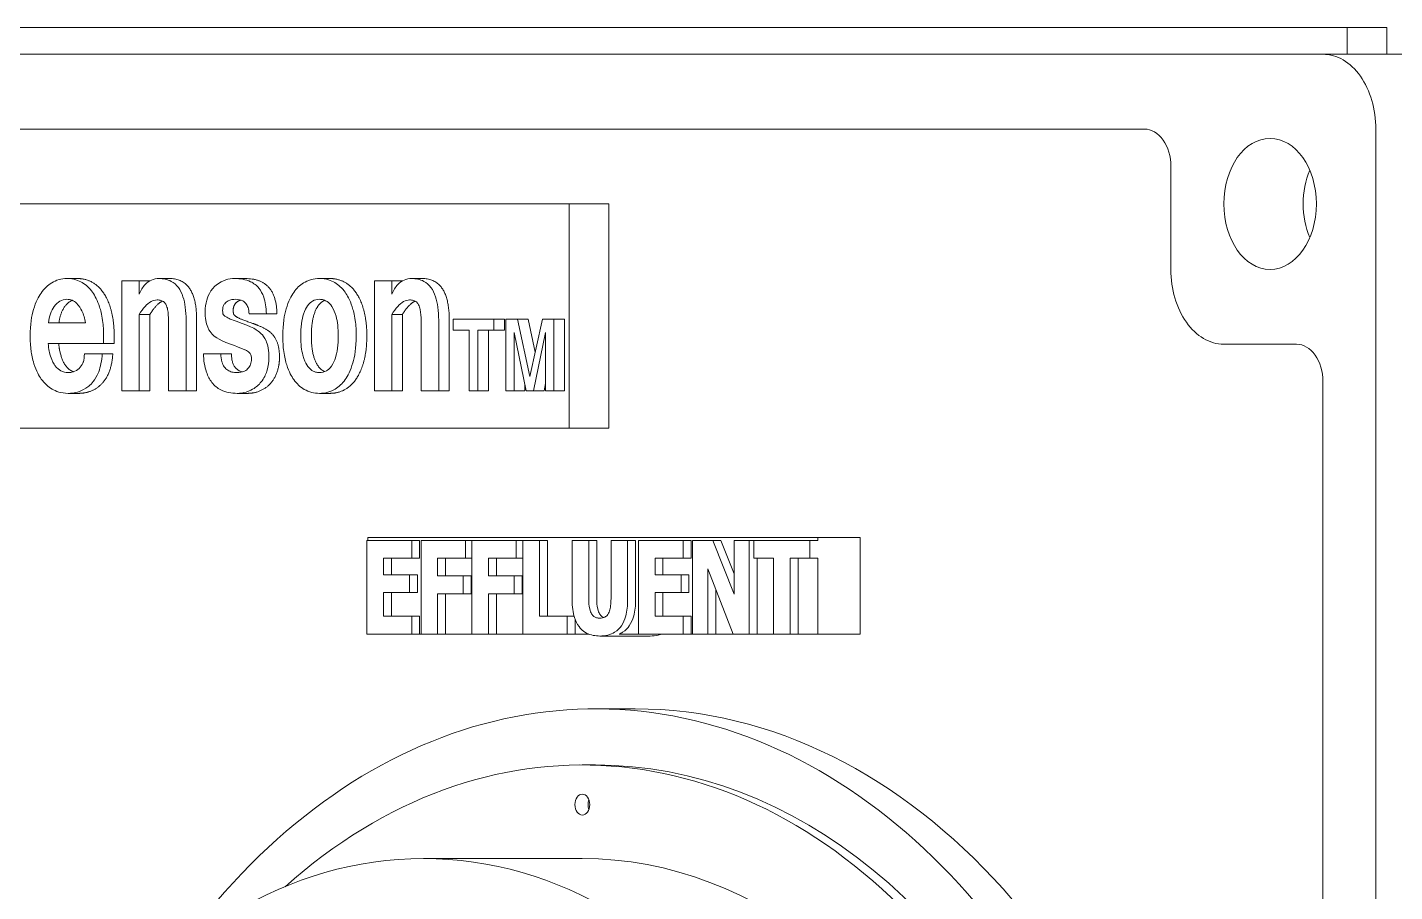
# Model space of a CAD drawing. Header units: inches. Extents: x 20 to 536, y 8 to 344.
# Drawn here: x 235.639 to 240.208, y 128.647 to 131.535 of the extents above; entities that cross this region are included whole.
import ezdxf

# ---------------------------------------------------------------- set-up
doc = ezdxf.new("R2010")
doc.units = ezdxf.units.IN
doc.header["$LTSCALE"] = 16
doc.header["$MEASUREMENT"] = 0
doc.layers.add('Visible (ANSI)', color=7, linetype='Continuous', lineweight=50)

msp = doc.modelspace()

# ---------------------------------------------------------------- linework, layer by layer
at = {"layer": 'Visible (ANSI)', "linetype": 'Continuous', "lineweight": 18}
for p, q in [((240.049505, 131.53516), (230.998538, 131.53516)), ((240.049505, 131.44516), (240.049505, 131.53516)), ((240.049505, 131.53516), (240.182088, 131.53516)), ((240.182088, 131.53516), (240.182088, 131.44516)), ((230.422246, 131.44516), (239.968188, 131.44516)), ((240.233353, 131.44516), (239.968188, 131.44516)), ((231.018868, 131.195125), (239.371566, 131.195125)), ((240.144965, 131.19516), (240.144965, 123.69516)), ((239.459955, 131.070125), (239.459955, 130.72641)), ((232.941314, 130.945125), (237.44912, 130.945125)), ((237.44912, 130.945125), (237.44912, 130.195125)), ((237.581702, 130.945125), (237.44912, 130.945125)), ((237.581702, 130.945125), (237.581702, 130.195125)), ((235.806657, 130.695631), (235.771302, 130.695631)), ((236.013054, 130.687534), (235.954725, 130.687534)), ((235.954725, 130.687534), (235.954725, 130.320125)), ((236.013054, 130.643506), (236.013054, 130.687534)), ((236.047649, 130.687534), (236.013054, 130.687534)), ((236.114253, 130.695631), (236.078898, 130.695631)), ((236.367456, 130.695631), (236.332101, 130.695631)), ((236.650719, 130.695631), (236.615364, 130.695631)), ((236.857116, 130.687534), (236.798787, 130.687534)), ((236.798787, 130.687534), (236.798787, 130.320125)), ((236.891711, 130.687534), (236.857116, 130.687534)), ((236.857116, 130.643506), (236.857116, 130.687534)), ((236.958315, 130.695631), (236.92296, 130.695631)), ((236.013054, 130.320125), (236.013054, 130.575692)), ((236.048409, 130.575692), (236.013054, 130.575692)), ((236.048409, 130.575692), (236.048409, 130.320125)), ((236.380053, 130.578223), (236.437666, 130.578223)), ((236.473021, 130.578223), (236.437666, 130.578223)), ((236.892471, 130.575692), (236.857116, 130.575692)), ((236.857116, 130.320125), (236.857116, 130.575692)), ((236.892471, 130.575692), (236.892471, 130.320125)), ((235.833209, 130.547858), (235.709394, 130.547858)), ((236.110746, 130.554437), (236.110746, 130.320125)), ((236.169433, 130.320125), (236.169433, 130.556967)), ((236.204789, 130.556967), (236.204789, 130.320125)), ((236.954808, 130.554437), (236.954808, 130.320125)), ((237.013495, 130.320125), (237.013495, 130.556967)), ((237.048851, 130.556967), (237.048851, 130.320125)), ((237.198192, 130.560125), (237.061981, 130.560125)), ((237.061981, 130.560125), (237.061981, 130.523202)), ((237.233548, 130.560125), (237.198192, 130.560125)), ((237.198192, 130.523202), (237.198192, 130.560125)), ((237.233548, 130.560125), (237.233548, 130.523202)), ((237.276695, 130.560125), (237.238219, 130.560125)), ((237.238219, 130.560125), (237.238219, 130.320125)), ((237.31205, 130.560125), (237.276695, 130.560125)), ((237.31809, 130.368223), (237.276695, 130.560125)), ((237.31205, 130.560125), (237.335914, 130.449498)), ((237.360173, 130.560125), (237.31809, 130.368223)), ((237.398477, 130.560125), (237.360173, 130.560125)), ((237.433833, 130.560125), (237.398477, 130.560125)), ((237.398477, 130.320125), (237.398477, 130.560125)), ((237.433833, 130.560125), (237.433833, 130.320125)), ((235.894043, 130.478526), (235.894043, 130.503324)), ((235.929399, 130.503324), (235.929399, 130.478526)), ((237.061981, 130.523202), (237.115573, 130.523202)), ((237.115573, 130.523202), (237.115573, 130.320125)), ((237.144258, 130.523202), (237.198192, 130.523202)), ((237.144258, 130.320125), (237.144258, 130.523202)), ((237.179613, 130.523202), (237.179613, 130.320125)), ((237.233548, 130.523202), (237.198192, 130.523202)), ((237.265702, 130.515915), (237.305895, 130.320125)), ((237.265702, 130.320125), (237.265702, 130.515915)), ((237.330458, 130.320125), (237.370823, 130.515915)), ((237.370823, 130.515915), (237.370823, 130.320125)), ((235.708678, 130.478526), (235.894043, 130.478526)), ((235.889391, 130.444619), (235.829631, 130.444619)), ((235.924747, 130.444619), (235.889391, 130.444619)), ((235.929399, 130.478526), (235.894043, 130.478526)), ((236.285581, 130.444619), (236.227252, 130.444619)), ((236.320936, 130.444619), (236.285581, 130.444619)), ((239.636732, 130.47641), (239.879775, 130.47641)), ((237.301057, 130.343693), (237.301057, 130.320125)), ((237.370823, 130.344425), (237.365813, 130.320125)), ((239.968163, 130.35141), (239.968163, 124.53891)), ((235.810951, 130.312028), (235.775596, 130.312028)), ((235.954725, 130.320125), (236.013054, 130.320125)), ((236.048409, 130.320125), (236.013054, 130.320125)), ((236.110746, 130.320125), (236.169433, 130.320125)), ((236.204789, 130.320125), (236.169433, 130.320125)), ((236.375329, 130.312028), (236.339974, 130.312028)), ((236.650719, 130.312028), (236.615364, 130.312028)), ((236.798787, 130.320125), (236.857116, 130.320125)), ((236.892471, 130.320125), (236.857116, 130.320125)), ((236.954808, 130.320125), (237.013495, 130.320125)), ((237.048851, 130.320125), (237.013495, 130.320125)), ((237.115573, 130.320125), (237.144258, 130.320125)), ((237.179613, 130.320125), (237.144258, 130.320125)), ((237.238219, 130.320125), (237.265702, 130.320125)), ((237.301057, 130.320125), (237.265702, 130.320125)), ((237.305895, 130.320125), (237.330458, 130.320125)), ((237.365813, 130.320125), (237.330458, 130.320125)), ((237.370823, 130.320125), (237.398477, 130.320125)), ((237.433833, 130.320125), (237.398477, 130.320125)), ((237.44912, 130.195125), (233.692847, 130.195125)), ((237.581702, 130.195125), (237.44912, 130.195125)), ((236.923367, 129.820625), (236.773785, 129.820625)), ((236.773785, 129.820625), (236.773785, 129.507625)), ((236.777344, 129.830125), (238.279946, 129.830125)), ((236.777344, 129.820625), (236.777344, 129.830125)), ((236.949883, 129.820625), (236.923367, 129.820625)), ((236.923367, 129.761018), (236.923367, 129.820625)), ((236.949883, 129.761018), (236.949883, 129.820625)), ((237.10264, 129.820625), (236.954493, 129.820625)), ((236.954493, 129.820625), (236.954493, 129.507625)), ((237.124798, 129.820625), (237.10264, 129.820625)), ((237.10264, 129.761018), (237.10264, 129.820625)), ((237.272946, 129.820625), (237.124798, 129.820625)), ((237.124798, 129.820625), (237.124798, 129.507625)), ((237.295104, 129.820625), (237.272946, 129.820625)), ((237.272946, 129.761018), (237.272946, 129.820625)), ((237.350704, 129.820625), (237.295104, 129.820625)), ((237.295104, 129.820625), (237.295104, 129.507625)), ((237.37722, 129.820625), (237.350704, 129.820625)), ((237.350704, 129.567232), (237.350704, 129.820625)), ((237.37722, 129.567232), (237.37722, 129.820625)), ((237.51509, 129.820625), (237.45949, 129.820625)), ((237.45949, 129.820625), (237.45949, 129.620752)), ((237.541607, 129.820625), (237.51509, 129.820625)), ((237.51509, 129.625317), (237.51509, 129.820625)), ((237.541607, 129.625317), (237.541607, 129.820625)), ((237.644944, 129.820625), (237.589343, 129.820625)), ((237.589343, 129.820625), (237.589343, 129.625317)), ((237.644944, 129.621005), (237.644944, 129.820625)), ((237.67146, 129.820625), (237.644944, 129.820625)), ((237.67146, 129.621005), (237.67146, 129.820625)), ((237.830674, 129.820625), (237.681091, 129.820625)), ((237.681091, 129.820625), (237.681091, 129.507625)), ((237.85719, 129.820625), (237.830674, 129.820625)), ((237.830674, 129.761018), (237.830674, 129.820625)), ((237.85719, 129.761018), (237.85719, 129.820625)), ((237.929954, 129.820625), (237.861799, 129.820625)), ((237.861799, 129.820625), (237.861799, 129.507625)), ((237.956471, 129.820625), (237.929954, 129.820625)), ((238.00062, 129.641297), (237.929954, 129.820625)), ((238.00062, 129.708588), (237.956471, 129.820625)), ((238.051378, 129.820625), (238.00062, 129.820625)), ((238.00062, 129.820625), (238.00062, 129.641297)), ((238.0669, 129.820625), (238.051378, 129.820625)), ((238.051378, 129.507625), (238.051378, 129.820625)), ((238.253429, 129.820625), (238.0669, 129.820625)), ((238.0669, 129.820625), (238.0669, 129.761018)), ((238.279946, 129.820625), (238.253429, 129.820625)), ((238.253429, 129.761018), (238.253429, 129.820625)), ((238.279946, 129.830125), (238.279946, 129.820625)), ((238.421367, 129.830125), (238.279946, 129.830125)), ((238.421367, 129.830125), (238.421367, 129.820625)), ((238.421367, 129.820625), (238.421367, 129.507625)), ((236.829026, 129.705977), (236.829026, 129.761018)), ((236.829026, 129.761018), (236.923367, 129.761018)), ((236.855543, 129.705977), (236.855543, 129.761018)), ((236.949883, 129.761018), (236.923367, 129.761018)), ((237.009734, 129.701919), (237.009734, 129.761018)), ((237.009734, 129.761018), (237.10264, 129.761018)), ((237.036251, 129.701919), (237.036251, 129.761018)), ((237.124798, 129.761018), (237.10264, 129.761018)), ((237.18004, 129.761018), (237.272946, 129.761018)), ((237.18004, 129.701919), (237.18004, 129.761018)), ((237.206556, 129.701919), (237.206556, 129.761018)), ((237.295104, 129.761018), (237.272946, 129.761018)), ((237.736333, 129.705977), (237.736333, 129.761018)), ((237.736333, 129.761018), (237.830674, 129.761018)), ((237.762849, 129.705977), (237.762849, 129.761018)), ((237.85719, 129.761018), (237.830674, 129.761018)), ((238.0669, 129.761018), (238.132364, 129.761018)), ((238.077894, 129.507625), (238.077894, 129.761018)), ((238.132364, 129.761018), (238.132364, 129.507625)), ((238.187964, 129.507625), (238.187964, 129.761018)), ((238.187964, 129.761018), (238.253429, 129.761018)), ((238.214481, 129.507625), (238.214481, 129.761018)), ((238.279946, 129.761018), (238.253429, 129.761018)), ((238.279946, 129.761018), (238.279946, 129.507625)), ((236.916013, 129.705977), (236.829026, 129.705977)), ((236.94253, 129.705977), (236.916013, 129.705977)), ((236.916013, 129.64637), (236.916013, 129.705977)), ((236.94253, 129.64637), (236.94253, 129.705977)), ((237.82332, 129.705977), (237.736333, 129.705977)), ((237.849837, 129.705977), (237.82332, 129.705977)), ((237.82332, 129.64637), (237.82332, 129.705977)), ((237.849837, 129.64637), (237.849837, 129.705977)), ((237.912557, 129.507625), (237.912557, 129.725762)), ((237.912557, 129.725762), (237.99793, 129.507625)), ((237.095287, 129.701919), (237.009734, 129.701919)), ((237.095287, 129.642312), (237.095287, 129.701919)), ((237.121803, 129.701919), (237.095287, 129.701919)), ((237.121803, 129.642312), (237.121803, 129.701919)), ((237.265592, 129.701919), (237.18004, 129.701919)), ((237.265592, 129.642312), (237.265592, 129.701919)), ((237.292109, 129.701919), (237.265592, 129.701919)), ((237.292109, 129.642312), (237.292109, 129.701919)), ((237.939073, 129.507625), (237.939073, 129.658009)), ((236.829026, 129.567232), (236.829026, 129.64637)), ((236.829026, 129.64637), (236.916013, 129.64637)), ((236.855543, 129.567232), (236.855543, 129.64637)), ((236.94253, 129.64637), (236.916013, 129.64637)), ((237.009734, 129.507625), (237.009734, 129.642312)), ((237.009734, 129.642312), (237.095287, 129.642312)), ((237.036251, 129.507625), (237.036251, 129.642312)), ((237.121803, 129.642312), (237.095287, 129.642312)), ((237.18004, 129.507625), (237.18004, 129.642312)), ((237.18004, 129.642312), (237.265592, 129.642312)), ((237.206556, 129.507625), (237.206556, 129.642312)), ((237.292109, 129.642312), (237.265592, 129.642312)), ((237.736333, 129.64637), (237.82332, 129.64637)), ((237.736333, 129.567232), (237.736333, 129.64637)), ((237.762849, 129.567232), (237.762849, 129.64637)), ((237.849837, 129.64637), (237.82332, 129.64637)), ((236.923367, 129.567232), (236.829026, 129.567232)), ((236.923367, 129.507625), (236.923367, 129.567232)), ((236.949883, 129.567232), (236.923367, 129.567232)), ((236.949883, 129.507625), (236.949883, 129.567232)), ((237.442713, 129.567232), (237.350704, 129.567232)), ((237.465989, 129.567232), (237.442713, 129.567232)), ((237.442713, 129.507625), (237.442713, 129.567232)), ((237.830674, 129.567232), (237.736333, 129.567232)), ((237.85719, 129.567232), (237.830674, 129.567232)), ((237.830674, 129.507625), (237.830674, 129.567232)), ((237.85719, 129.507625), (237.85719, 129.567232)), ((237.469229, 129.507625), (237.469229, 129.557344)), ((236.773785, 129.507625), (236.923367, 129.507625)), ((236.949883, 129.507625), (236.923367, 129.507625)), ((236.954493, 129.507625), (236.949883, 129.507625)), ((236.954493, 129.507625), (237.009734, 129.507625)), ((237.036251, 129.507625), (237.009734, 129.507625)), ((237.124798, 129.507625), (237.036251, 129.507625)), ((237.124798, 129.507625), (237.18004, 129.507625)), ((237.206556, 129.507625), (237.18004, 129.507625)), ((237.295104, 129.507625), (237.206556, 129.507625)), ((237.295104, 129.507625), (237.442713, 129.507625)), ((237.469229, 129.507625), (237.442713, 129.507625)), ((237.51511, 129.507625), (237.469229, 129.507625)), ((237.720155, 129.501031), (237.552217, 129.501031)), ((237.681091, 129.507625), (237.616262, 129.507625)), ((237.681091, 129.507625), (237.830674, 129.507625)), ((237.85719, 129.507625), (237.830674, 129.507625)), ((237.861799, 129.507625), (237.85719, 129.507625)), ((237.861799, 129.507625), (237.912557, 129.507625)), ((237.939073, 129.507625), (237.912557, 129.507625)), ((237.99793, 129.507625), (237.939073, 129.507625)), ((237.99793, 129.507625), (238.051378, 129.507625)), ((238.077894, 129.507625), (238.051378, 129.507625)), ((238.132364, 129.507625), (238.077894, 129.507625)), ((238.132364, 129.507625), (238.187964, 129.507625)), ((238.214481, 129.507625), (238.187964, 129.507625)), ((238.279946, 129.507625), (238.214481, 129.507625)), ((238.288784, 129.507625), (238.279946, 129.507625)), ((238.421367, 129.507625), (238.288784, 129.507625)), ((237.670066, 129.257625), (237.537483, 129.257625)), ((237.537483, 129.070125), (237.493289, 129.070125)), ((237.493289, 128.757625), (236.962959, 128.757625))]:
    msp.add_line(p, q, dxfattribs=at)
for centre, major_axis, start_param, end_param in [((239.968188, 131.19516), (0, 0.25), 4.71238898, 6.28318531), ((239.371566, 131.070125), (0, 0.125), 4.71238898, 6.28318531), ((240.056576, 130.94516), (0, -0.21875), 4.17128945, 5.25348851), ((239.636732, 130.72641), (0, -0.25), 4.71238898, 6.28318531), ((239.879775, 130.35141), (0, 0.125), 4.71238898, 6.28318531), ((237.537483, 126.445125), (0, 2.8125), 3.61752935, 7.06578924), ((237.493289, 126.445125), (0, 2.625), 3.14905726, 6.8473643), ((237.670066, 126.445125), (0, 2.8125), 3.61752935, 6.28318531), ((237.537483, 126.445125), (0, 2.625), 3.14159265, 6.28318531), ((237.537483, 128.937522), (0, -0.035), 4.24524287, 5.17953509), ((237.493289, 126.445125), (0, 2.3125), 3.14159265, 6.28318531)]:
    msp.add_ellipse(centre, major_axis=major_axis, ratio=0.70710678, start_param=start_param, end_param=end_param, dxfattribs=at)
for centre, major_axis in [((239.791411, 130.94516), (0, 0.21875)), ((237.493289, 128.937522), (0, -0.035)), ((236.962959, 126.445125), (0, 2.3125))]:
    msp.add_ellipse(centre, major_axis=major_axis, ratio=0.70710678, dxfattribs=at)
for points, degree, knots in [([(235.771302, 130.695631), (235.762459, 130.695631), (235.753665, 130.694519), (235.735568, 130.689449), (235.727597, 130.685647), (235.707228, 130.673247), (235.6952, 130.661934), (235.676524, 130.635265), (235.66711, 130.61802), (235.653558, 130.570795), (235.64856, 130.542464), (235.64856, 130.50383)], 3, [-1.49193162, -1.49193162, -1.49193162, -1.49193162, -1.29030138, -1.29030138, -1.0712515, -1.0712515, -0.64119148, -0.64119148, -0.29439022, -0.29439022, 0, 0, 0, 0]), ([(235.894043, 130.503324), (235.894043, 130.5208), (235.893028, 130.538329), (235.887789, 130.575877), (235.883714, 130.590766), (235.873567, 130.622516), (235.865066, 130.638208), (235.846958, 130.663847), (235.835312, 130.674594), (235.810735, 130.688884), (235.794239, 130.695631), (235.771302, 130.695631)], 3, [-0.953742878, -0.953742878, -0.953742878, -0.953742878, -0.864238922, -0.864238922, -0.757751945, -0.757751945, -0.52950742, -0.52950742, -0.247180323, -0.247180323, 0, 0, 0, 0]), ([(236.078898, 130.695631), (236.070389, 130.695631), (236.06191, 130.694171), (236.046204, 130.687349), (236.039229, 130.682395), (236.024752, 130.666968), (236.018254, 130.655923), (236.013054, 130.643506)], 3, [-0.286997863, -0.286997863, -0.286997863, -0.286997863, -0.195305384, -0.195305384, -0.109970073, -0.109970073, 0, 0, 0, 0]), ([(236.169433, 130.556967), (236.169433, 130.571288), (236.168709, 130.585902), (236.165228, 130.612035), (236.162746, 130.623942), (236.155213, 130.646445), (236.150187, 130.656705), (236.136827, 130.67463), (236.128803, 130.681427), (236.106996, 130.693201), (236.092738, 130.695631), (236.078898, 130.695631)], 3, [-0.549838036, -0.549838036, -0.549838036, -0.549838036, -0.440760651, -0.440760651, -0.347374274, -0.347374274, -0.251258835, -0.251258835, -0.149149172, -0.149149172, 0, 0, 0, 0]), ([(236.332101, 130.695631), (236.322029, 130.695631), (236.311959, 130.694298), (236.290898, 130.687615), (236.282239, 130.682467), (236.269556, 130.673553), (236.260595, 130.665998), (236.245341, 130.64341), (236.241103, 130.632503), (236.234956, 130.611618), (236.233335, 130.598657), (236.233335, 130.585308)], 3, [-0.380184833, -0.380184833, -0.380184833, -0.380184833, -0.319898495, -0.319898495, -0.251008997, -0.251008997, -0.172372504, -0.172372504, -0.101722902, -0.101722902, 0, 0, 0, 0]), ([(236.437666, 130.578223), (236.437483, 130.588249), (236.436733, 130.598321), (236.433798, 130.616938), (236.431765, 130.625512), (236.424969, 130.644957), (236.419642, 130.65481), (236.404828, 130.673069), (236.395309, 130.680088), (236.368493, 130.693081), (236.349702, 130.695631), (236.332101, 130.695631)], 3, [-0.545887419, -0.545887419, -0.545887419, -0.545887419, -0.469637173, -0.469637173, -0.400904814, -0.400904814, -0.30477701, -0.30477701, -0.189676686, -0.189676686, 0, 0, 0, 0]), ([(236.615364, 130.695631), (236.605964, 130.695631), (236.596589, 130.694505), (236.577051, 130.689156), (236.568623, 130.685058), (236.549653, 130.673499), (236.538684, 130.663096), (236.520936, 130.637587), (236.511502, 130.620059), (236.498008, 130.573307), (236.492622, 130.544597), (236.492622, 130.50383)], 3, [-1.56801299, -1.56801299, -1.56801299, -1.56801299, -1.35973826, -1.35973826, -1.12707481, -1.12707481, -0.69333235, -0.69333235, -0.31064426, -0.31064426, 0, 0, 0, 0]), ([(236.738105, 130.50383), (236.738105, 130.521268), (236.737095, 130.538774), (236.731887, 130.575945), (236.727863, 130.590692), (236.716752, 130.625262), (236.707483, 130.640536), (236.69102, 130.663847), (236.679374, 130.674594), (236.654797, 130.688884), (236.638301, 130.695631), (236.615364, 130.695631)], 3, [-0.854658685, -0.854658685, -0.854658685, -0.854658685, -0.788718433, -0.788718433, -0.711388555, -0.711388555, -0.52950742, -0.52950742, -0.247180323, -0.247180323, 0, 0, 0, 0]), ([(236.92296, 130.695631), (236.914451, 130.695631), (236.905972, 130.694171), (236.890266, 130.687349), (236.883291, 130.682395), (236.868814, 130.666968), (236.862316, 130.655923), (236.857116, 130.643506)], 3, [-0.286997863, -0.286997863, -0.286997863, -0.286997863, -0.195305384, -0.195305384, -0.109970073, -0.109970073, 0, 0, 0, 0]), ([(237.013495, 130.556967), (237.013495, 130.571288), (237.012771, 130.585902), (237.00929, 130.612035), (237.006808, 130.623942), (236.999276, 130.646445), (236.994249, 130.656705), (236.980889, 130.67463), (236.972865, 130.681427), (236.951058, 130.693201), (236.9368, 130.695631), (236.92296, 130.695631)], 3, [-0.549838036, -0.549838036, -0.549838036, -0.549838036, -0.440760651, -0.440760651, -0.347374274, -0.347374274, -0.251258835, -0.251258835, -0.149149172, -0.149149172, 0, 0, 0, 0]), ([(235.709394, 130.547858), (235.710693, 130.558424), (235.712934, 130.568646), (235.719687, 130.587317), (235.723949, 130.595429), (235.734874, 130.610303), (235.741009, 130.616009), (235.755215, 130.624355), (235.763149, 130.626299), (235.771302, 130.626299)], 3, [-0.311667492, -0.311667492, -0.311667492, -0.311667492, -0.237050543, -0.237050543, -0.16576507, -0.16576507, -0.087852602, -0.087852602, 0, 0, 0, 0]), ([(235.788955, 130.622873), (235.776294, 130.617664), (235.749043, 130.582777), (235.744749, 130.547858)], 2, [0.39681298, 0.39681298, 0.39681298, 1, 2, 2, 2]), ([(235.771302, 130.626299), (235.777106, 130.626299), (235.782856, 130.625321), (235.793778, 130.620944), (235.798769, 130.617733), (235.812023, 130.60545), (235.817981, 130.595053), (235.827315, 130.575734), (235.831085, 130.562233), (235.833209, 130.547858)], 3, [-0.251457438, -0.251457438, -0.251457438, -0.251457438, -0.21404187, -0.21404187, -0.178283825, -0.178283825, -0.111899249, -0.111899249, 0, 0, 0, 0]), ([(236.013054, 130.575692), (236.018982, 130.585388), (236.02558, 130.59473), (236.038774, 130.609154), (236.045364, 130.614862), (236.058886, 130.622309), (236.065557, 130.624275), (236.072456, 130.624275)], 3, [-0.254147783, -0.254147783, -0.254147783, -0.254147783, -0.156374809, -0.156374809, -0.074354364, -0.074354364, 0, 0, 0, 0]), ([(236.072456, 130.624275), (236.07683, 130.624275), (236.081334, 130.62377), (236.089261, 130.621203), (236.092828, 130.619347), (236.099072, 130.613784), (236.101131, 130.610732), (236.105034, 130.603384), (236.106689, 130.597614), (236.110026, 130.580875), (236.110746, 130.567546), (236.110746, 130.554437)], 3, [-0.243715019, -0.243715019, -0.243715019, -0.243715019, -0.209104446, -0.209104446, -0.179401679, -0.179401679, -0.150757457, -0.150757457, -0.099891353, -0.099891353, 0, 0, 0, 0]), ([(236.291664, 130.590368), (236.291664, 130.592529), (236.291813, 130.594676), (236.292455, 130.598814), (236.292928, 130.600765), (236.294764, 130.606133), (236.296471, 130.609133), (236.301697, 130.615692), (236.305689, 130.618672), (236.317667, 130.624998), (236.326808, 130.626299), (236.335322, 130.626299)], 3, [-0.199332402, -0.199332402, -0.199332402, -0.199332402, -0.182867861, -0.182867861, -0.167049192, -0.167049192, -0.137423155, -0.137423155, -0.091748754, -0.091748754, 0, 0, 0, 0]), ([(236.352514, 130.623841), (236.344666, 130.621437), (236.32702, 130.607069), (236.32702, 130.590368)], 2, [0.50568779, 0.50568779, 0.50568779, 1, 2, 2, 2]), ([(236.335322, 130.626299), (236.343885, 130.626299), (236.3523, 130.624847), (236.363223, 130.618708), (236.366696, 130.615871), (236.372587, 130.608387), (236.374852, 130.604029), (236.378702, 130.592548), (236.379732, 130.585396), (236.380053, 130.578223)], 3, [-0.223385569, -0.223385569, -0.223385569, -0.223385569, -0.140059831, -0.140059831, -0.096765916, -0.096765916, -0.05477189, -0.05477189, 0, 0, 0, 0]), ([(236.55274, 130.50383), (236.55274, 130.517313), (236.553364, 130.531292), (236.556878, 130.558278), (236.559471, 130.568458), (236.566214, 130.589613), (236.571039, 130.598168), (236.581332, 130.61275), (236.587337, 130.617407), (236.599547, 130.624498), (236.60738, 130.626299), (236.615364, 130.626299)], 3, [-0.22807944, -0.22807944, -0.22807944, -0.22807944, -0.205294754, -0.205294754, -0.181748055, -0.181748055, -0.142221383, -0.142221383, -0.086038211, -0.086038211, 0, 0, 0, 0]), ([(236.632922, 130.622883), (236.629071, 130.621292), (236.614219, 130.611623), (236.5974, 130.581259), (236.588096, 130.535712), (236.588096, 130.50383)], 2, [0.68237745, 0.68237745, 0.68237745, 1, 2, 3, 4, 4, 4]), ([(236.615364, 130.626299), (236.619765, 130.626299), (236.624139, 130.625723), (236.633846, 130.622874), (236.637849, 130.620609), (236.646637, 130.614963), (236.651994, 130.609353), (236.66275, 130.592914), (236.667179, 130.581574), (236.675548, 130.550796), (236.677987, 130.529577), (236.677987, 130.50383)], 3, [-0.485256347, -0.485256347, -0.485256347, -0.485256347, -0.453784115, -0.453784115, -0.414355835, -0.414355835, -0.320828378, -0.320828378, -0.196193606, -0.196193606, 0, 0, 0, 0]), ([(236.857116, 130.575692), (236.863044, 130.585388), (236.869642, 130.59473), (236.882837, 130.609154), (236.889427, 130.614862), (236.902948, 130.622309), (236.909619, 130.624275), (236.916519, 130.624275)], 3, [-0.254147783, -0.254147783, -0.254147783, -0.254147783, -0.156374809, -0.156374809, -0.074354364, -0.074354364, 0, 0, 0, 0]), ([(236.916519, 130.624275), (236.920892, 130.624275), (236.925397, 130.62377), (236.933323, 130.621203), (236.93689, 130.619347), (236.943135, 130.613784), (236.945193, 130.610732), (236.949097, 130.603384), (236.950751, 130.597614), (236.954088, 130.580875), (236.954808, 130.567546), (236.954808, 130.554437)], 3, [-0.243715019, -0.243715019, -0.243715019, -0.243715019, -0.209104446, -0.209104446, -0.179401679, -0.179401679, -0.150757457, -0.150757457, -0.099891353, -0.099891353, 0, 0, 0, 0]), ([(236.233335, 130.585308), (236.233335, 130.575486), (236.233915, 130.565402), (236.236639, 130.548707), (236.238528, 130.540722), (236.246788, 130.521012), (236.252737, 130.514032), (236.2623, 130.50395), (236.272834, 130.492707), (236.317787, 130.476502)], 3, [-1.28758631, -1.28758631, -1.28758631, -1.28758631, -1.00763885, -1.00763885, -0.79953504, -0.79953504, -0.49991727, -0.49991727, 0, 0, 0, 0]), ([(236.356435, 130.545834), (236.331529, 130.554287), (236.318408, 130.559535), (236.302981, 130.567152), (236.299303, 130.569627), (236.295688, 130.573059), (236.294575, 130.57429), (236.293341, 130.57636), (236.292975, 130.577132), (236.291644, 130.581835), (236.291664, 130.586204), (236.291664, 130.590368)], 3, [-0.131420243, -0.131420243, -0.131420243, -0.131420243, -0.085737183, -0.085737183, -0.052375851, -0.052375851, -0.038599816, -0.038599816, -0.031728135, -0.031728135, 0, 0, 0, 0]), ([(236.446254, 130.431967), (236.446254, 130.442265), (236.445576, 130.452698), (236.441877, 130.474065), (236.43906, 130.482056), (236.431367, 130.499639), (236.425056, 130.506855), (236.41558, 130.51649), (236.402734, 130.530071), (236.356435, 130.545834)], 3, [-1.26579165, -1.26579165, -1.26579165, -1.26579165, -1.09964579, -1.09964579, -0.91097669, -0.91097669, -0.51319308, -0.51319308, 0, 0, 0, 0]), ([(235.64856, 130.50383), (235.64856, 130.487066), (235.649487, 130.470175), (235.653219, 130.442833), (235.655884, 130.427716), (235.669034, 130.385969), (235.678523, 130.370018), (235.696143, 130.34514), (235.708278, 130.333943), (235.733633, 130.319262), (235.750985, 130.312028), (235.775596, 130.312028)], 3, [-1.15207317, -1.15207317, -1.15207317, -1.15207317, -0.93289171, -0.93289171, -0.78803686, -0.78803686, -0.5752915, -0.5752915, -0.26521632, -0.26521632, 0, 0, 0, 0]), ([(236.492622, 130.50383), (236.492622, 130.486408), (236.493584, 130.468843), (236.498443, 130.433325), (236.502039, 130.419052), (236.513225, 130.383673), (236.522155, 130.368253), (236.539414, 130.343832), (236.551095, 130.333054), (236.580483, 130.315985), (236.597747, 130.312028), (236.615364, 130.312028)], 3, [-0.559807611, -0.559807611, -0.559807611, -0.559807611, -0.508752242, -0.508752242, -0.453813618, -0.453813618, -0.343491309, -0.343491309, -0.189844967, -0.189844967, 0, 0, 0, 0]), ([(236.615364, 130.38136), (236.61078, 130.38136), (236.606193, 130.381925), (236.596322, 130.384814), (236.592344, 130.387095), (236.58315, 130.393266), (236.577514, 130.399448), (236.568342, 130.413832), (236.563392, 130.423707), (236.555457, 130.455527), (236.55274, 130.475664), (236.55274, 130.50383)], 3, [-0.87203894, -0.87203894, -0.87203894, -0.87203894, -0.787716776, -0.787716776, -0.686621698, -0.686621698, -0.437031514, -0.437031514, -0.214626715, -0.214626715, 0, 0, 0, 0]), ([(236.588096, 130.50383), (236.588096, 130.471947), (236.5974, 130.425389), (236.614219, 130.396036), (236.628944, 130.386295), (236.632922, 130.384679)], 2, [0, 0, 0, 1, 2, 3, 3.32744677, 3.32744677, 3.32744677]), ([(236.615364, 130.312028), (236.624587, 130.312028), (236.633777, 130.313141), (236.653247, 130.318452), (236.661608, 130.322564), (236.68047, 130.333924), (236.691603, 130.344471), (236.709572, 130.370241), (236.719171, 130.387937), (236.732758, 130.434996), (236.738105, 130.463629), (236.738105, 130.50383)], 3, [-1.52764829, -1.52764829, -1.52764829, -1.52764829, -1.33812293, -1.33812293, -1.12021306, -1.12021306, -0.68610543, -0.68610543, -0.3063334, -0.3063334, 0, 0, 0, 0]), ([(236.677987, 130.50383), (236.677987, 130.490265), (236.67731, 130.476338), (236.673534, 130.448455), (236.670687, 130.437912), (236.665806, 130.422694), (236.661809, 130.412499), (236.649499, 130.395054), (236.643559, 130.390354), (236.631191, 130.383164), (236.623353, 130.38136), (236.615364, 130.38136)], 3, [-0.322924908, -0.322924908, -0.322924908, -0.322924908, -0.268030343, -0.268030343, -0.208102325, -0.208102325, -0.144086963, -0.144086963, -0.086096364, -0.086096364, 0, 0, 0, 0]), ([(235.775596, 130.38136), (235.767097, 130.38136), (235.758674, 130.38312), (235.745564, 130.390323), (235.738676, 130.395252), (235.727515, 130.41045), (235.72171, 130.419732), (235.714416, 130.443626), (235.709789, 130.460205), (235.708678, 130.478526)], 3, [-1.96156648, -1.96156648, -1.96156648, -1.96156648, -1.05825772, -1.05825772, -0.46701751, -0.46701751, -0.14011971, -0.14011971, 0, 0, 0, 0]), ([(235.744034, 130.478526), (235.745107, 130.460814), (235.756558, 130.419822), (235.774451, 130.394012), (235.789261, 130.3857), (235.793064, 130.384338)], 2, [0, 0, 0, 1, 2, 3, 3.31392045, 3.31392045, 3.31392045]), ([(235.775596, 130.312028), (235.786008, 130.312028), (235.796362, 130.313367), (235.814573, 130.318612), (235.824406, 130.322424), (235.842593, 130.334301), (235.853165, 130.342685), (235.870838, 130.368037), (235.875497, 130.378849), (235.883908, 130.400339), (235.887548, 130.421453), (235.889391, 130.444619)], 3, [-0.510586724, -0.510586724, -0.510586724, -0.510586724, -0.395857325, -0.395857325, -0.305816844, -0.305816844, -0.233792858, -0.233792858, -0.177640706, -0.177640706, 0, 0, 0, 0]), ([(235.829631, 130.444619), (235.829282, 130.43378), (235.828241, 130.424354), (235.825904, 130.416487), (235.824155, 130.410717), (235.814945, 130.397751), (235.809321, 130.392639), (235.796634, 130.385165), (235.787185, 130.38136), (235.775596, 130.38136)], 3, [-1.35675121, -1.35675121, -1.35675121, -1.35675121, -0.38738366, -0.38738366, -0.25082013, -0.25082013, -0.12489258, -0.12489258, 0, 0, 0, 0]), ([(236.227252, 130.444619), (236.228168, 130.423395), (236.231148, 130.402002), (236.242127, 130.369762), (236.248054, 130.358224), (236.264241, 130.337358), (236.274343, 130.32937), (236.3025, 130.314929), (236.321701, 130.312028), (236.339974, 130.312028)], 3, [-0.594380343, -0.594380343, -0.594380343, -0.594380343, -0.432514362, -0.432514362, -0.322211878, -0.322211878, -0.196916309, -0.196916309, 0, 0, 0, 0]), ([(236.339616, 130.38136), (236.33392, 130.38136), (236.328091, 130.381902), (236.31773, 130.384519), (236.313003, 130.38638), (236.304279, 130.39196), (236.300333, 130.395605), (236.293578, 130.405165), (236.291015, 130.41078), (236.286671, 130.425746), (236.285687, 130.435251), (236.285581, 130.444619)], 3, [-0.287669746, -0.287669746, -0.287669746, -0.287669746, -0.226284129, -0.226284129, -0.174290962, -0.174290962, -0.123175282, -0.123175282, -0.071392159, -0.071392159, 0, 0, 0, 0]), ([(236.317787, 130.476502), (236.356234, 130.461894), (236.363362, 130.458758), (236.372835, 130.454207), (236.377515, 130.451417), (236.382515, 130.446583), (236.383936, 130.444945), (236.385642, 130.441947), (236.38642, 130.440277), (236.387722, 130.433918), (236.387925, 130.429966), (236.387925, 130.426401)], 3, [-0.257258169, -0.257258169, -0.257258169, -0.257258169, -0.188139614, -0.188139614, -0.088980101, -0.088980101, -0.05025383, -0.05025383, -0.027166149, -0.027166149, 0, 0, 0, 0]), ([(236.387925, 130.426401), (236.387925, 130.423389), (236.3877, 130.420407), (236.386737, 130.414605), (236.386024, 130.411858), (236.38318, 130.403968), (236.380454, 130.399488), (236.374958, 130.392872), (236.371157, 130.388933), (236.356627, 130.382399), (236.347742, 130.38136), (236.339616, 130.38136)], 3, [-0.374073525, -0.374073525, -0.374073525, -0.374073525, -0.320709979, -0.320709979, -0.268475703, -0.268475703, -0.163784914, -0.163784914, -0.087573633, -0.087573633, 0, 0, 0, 0]), ([(236.339974, 130.312028), (236.350193, 130.312028), (236.360414, 130.313307), (236.38166, 130.319627), (236.390455, 130.324454), (236.406738, 130.335171), (236.415889, 130.343606), (236.432627, 130.366934), (236.437466, 130.379737), (236.444338, 130.402987), (236.446254, 130.417213), (236.446254, 130.431967)], 3, [-0.343256409, -0.343256409, -0.343256409, -0.343256409, -0.303581547, -0.303581547, -0.258977781, -0.258977781, -0.192017911, -0.192017911, -0.112431426, -0.112431426, 0, 0, 0, 0]), ([(237.45949, 129.620752), (237.45949, 129.610246), (237.460065, 129.599647), (237.462721, 129.580114), (237.464636, 129.571111), (237.471051, 129.551317), (237.476018, 129.541381), (237.487133, 129.526652), (237.494965, 129.517887), (237.52169, 129.503607), (237.537215, 129.501031), (237.552217, 129.501031)], 3, [-0.821877976, -0.821877976, -0.821877976, -0.821877976, -0.654433498, -0.654433498, -0.504909579, -0.504909579, -0.307478412, -0.307478412, -0.16166829, -0.16166829, 0, 0, 0, 0]), ([(237.552217, 129.560638), (237.548507, 129.560638), (237.54473, 129.561061), (237.537963, 129.563103), (237.534905, 129.56456), (237.529096, 129.568988), (237.526502, 129.57194), (237.522387, 129.578984), (237.520085, 129.584053), (237.515827, 129.602394), (237.51509, 129.614322), (237.51509, 129.625317)], 3, [-0.357819749, -0.357819749, -0.357819749, -0.357819749, -0.281802872, -0.281802872, -0.21609433, -0.21609433, -0.146681317, -0.146681317, -0.083787292, -0.083787292, 0, 0, 0, 0]), ([(237.565448, 129.5629), (237.563073, 129.563817), (237.560766, 129.56506), (237.555613, 129.568988), (237.553018, 129.57194), (237.548903, 129.578984), (237.546602, 129.584053), (237.542344, 129.602394), (237.541607, 129.614322), (237.541607, 129.625317)], 3, [-0.266557701, -0.266557701, -0.266557701, -0.266557701, -0.21609433, -0.21609433, -0.146681317, -0.146681317, -0.083787292, -0.083787292, 0, 0, 0, 0]), ([(237.589343, 129.625317), (237.589343, 129.617747), (237.58901, 129.609879), (237.587327, 129.596399), (237.586145, 129.590297), (237.58255, 129.57963), (237.580479, 129.575731), (237.575418, 129.56897), (237.572222, 129.566283), (237.563503, 129.561601), (237.557769, 129.560638), (237.552217, 129.560638)], 3, [-0.217363441, -0.217363441, -0.217363441, -0.217363441, -0.17163752, -0.17163752, -0.134758966, -0.134758966, -0.100390194, -0.100390194, -0.059831536, -0.059831536, 0, 0, 0, 0]), ([(237.552217, 129.501031), (237.561178, 129.501031), (237.570285, 129.501918), (237.58677, 129.506114), (237.594335, 129.509117), (237.61169, 129.519948), (237.618741, 129.527875), (237.63031, 129.544735), (237.635171, 129.555711), (237.643243, 129.584743), (237.644944, 129.603008), (237.644944, 129.621005)], 3, [-0.433604472, -0.433604472, -0.433604472, -0.433604472, -0.370673963, -0.370673963, -0.316022801, -0.316022801, -0.237534002, -0.237534002, -0.137141706, -0.137141706, 0, 0, 0, 0]), ([(237.616262, 129.507625), (237.620257, 129.509234), (237.624179, 129.511194), (237.638206, 129.519948), (237.645258, 129.527875), (237.656826, 129.544735), (237.661687, 129.555711), (237.66976, 129.584743), (237.67146, 129.603008), (237.67146, 129.621005)], 3, [-0.345147629, -0.345147629, -0.345147629, -0.345147629, -0.316022801, -0.316022801, -0.237534002, -0.237534002, -0.137141706, -0.137141706, 0, 0, 0, 0]), ([(237.757683, 129.507625), (237.754182, 129.506215), (237.750624, 129.505075), (237.738223, 129.501918), (237.729116, 129.501031), (237.720155, 129.501031)], 3, [0.3451476286, 0.3451476286, 0.3451476286, 0.3451476286, 0.370673963, 0.370673963, 0.4336044716, 0.4336044716, 0.4336044716, 0.4336044716])]:
    msp.add_open_spline(points, degree=degree, knots=knots, dxfattribs=at)
for points in [[(235.806657, 130.695631), (235.834211, 130.695631), (235.880016, 130.669316), (235.912222, 130.618708), (235.929399, 130.547352), (235.929399, 130.503324)], [(236.114253, 130.695631), (236.204789, 130.695631), (236.204789, 130.556967)], [(236.367456, 130.695631), (236.470874, 130.695631), (236.473021, 130.578223)], [(236.650719, 130.695631), (236.678273, 130.695631), (236.724078, 130.669316), (236.756284, 130.618708), (236.773461, 130.547858), (236.773461, 130.50383)], [(236.958315, 130.695631), (237.048851, 130.695631), (237.048851, 130.556967)], [(236.090681, 130.620235), (236.069545, 130.610264), (236.048409, 130.575692)], [(236.934743, 130.620235), (236.913607, 130.610264), (236.892471, 130.575692)], [(236.32702, 130.590368), (236.32702, 130.581765), (236.329167, 130.574174), (236.339544, 130.566077), (236.364952, 130.554943), (236.39179, 130.545834)], [(236.39179, 130.545834), (236.411114, 130.539255), (236.445467, 130.522555), (236.469801, 130.496745), (236.48161, 130.458283), (236.48161, 130.431967)], [(236.773461, 130.50383), (236.773461, 130.459295), (236.755926, 130.388445), (236.72372, 130.337838), (236.677915, 130.312028), (236.650719, 130.312028)], [(235.924747, 130.444619), (235.921526, 130.404133), (235.901844, 130.358081), (235.871785, 130.327716), (235.83278, 130.312028), (235.810951, 130.312028)], [(236.320936, 130.444619), (236.321522, 130.392813), (236.357389, 130.383434)], [(236.48161, 130.431967), (236.48161, 130.406664), (236.46658, 130.362129), (236.43831, 130.330247), (236.398947, 130.312028), (236.375329, 130.312028)]]:
    msp.add_open_spline(points, degree=2, dxfattribs=at)

doc.saveas('drawing.dxf')
